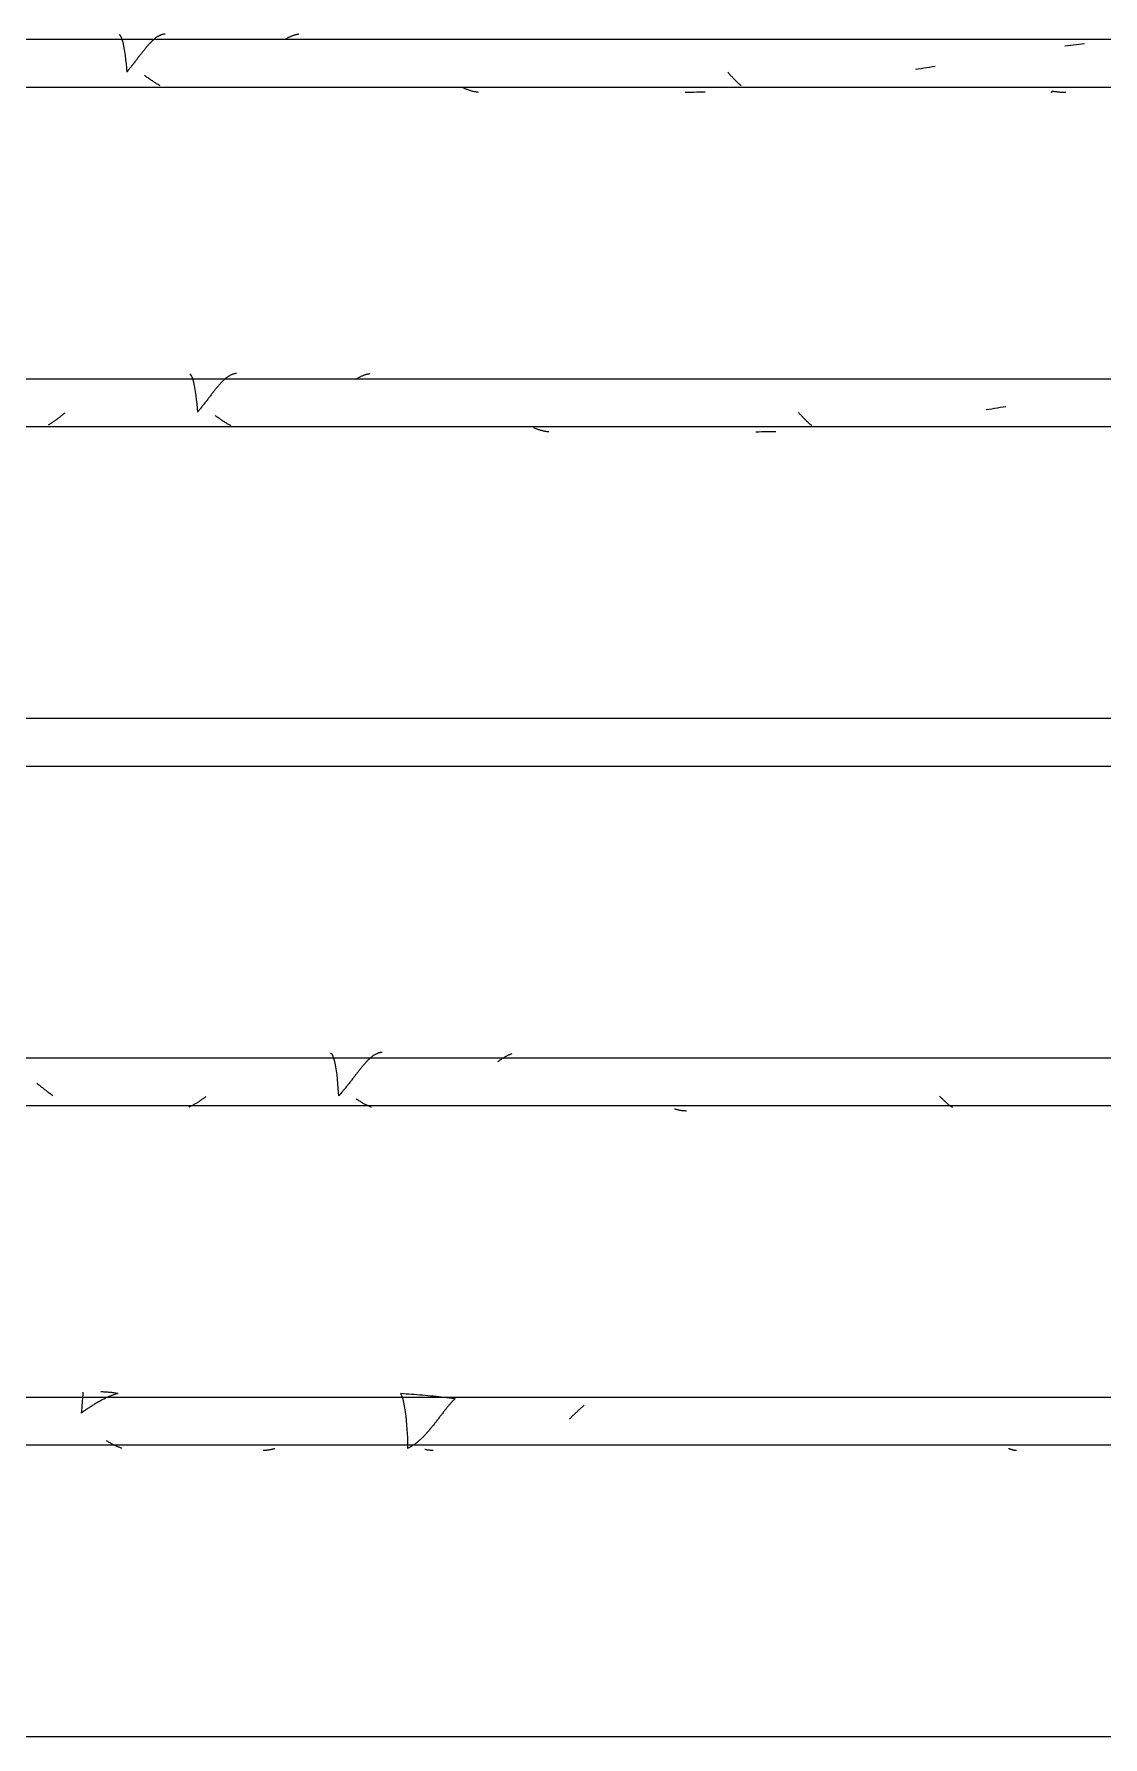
# Model space of a CAD drawing. Header units: millimetres. Extents: x -2100 to 124761, y -10432 to 93550.
# Drawn here: x 25833 to 26282, y -1000 to -283 of the extents above; entities that cross this region are included whole.
import ezdxf

# ---------------------------------------------------------------- set-up
doc = ezdxf.new("R2010")
doc.units = ezdxf.units.MM
doc.layers.add('NET CAT', color=3, linetype='Continuous', lineweight=5)
doc.layers.add('NET THAY 1', color=41, linetype='Continuous', lineweight=5)

# ---------------------------------------------------------------- blocks, each defined once
blk = doc.blocks.new('FP_4-MẶT ĐỨNG TRỤC A-Q')
at = {"layer": 'NET THAY 1'}
for p, q in [((31483.97, -857.14), (22887.32, -857.14)), ((25852.93, -859.42), (25852.85, -860.41)), ((25853, -858.5), (25852.93, -859.42)), ((25853.06, -857.67), (25853, -858.5)), ((25853.11, -856.94), (25853.06, -857.67)), ((25853.15, -856.3), (25853.11, -856.94)), ((25853.19, -855.77), (25853.15, -856.3)), ((25853.22, -855.36), (25853.19, -855.77)), ((25853.24, -855.06), (25853.22, -855.36)), ((25853.26, -854.88), (25853.24, -855.06)), ((25858.45, -859.79), (25858.13, -859.99)), ((25858.78, -859.6), (25858.45, -859.79)), ((25859.1, -859.4), (25858.78, -859.6)), ((25859.42, -859.22), (25859.1, -859.4)), ((25859.75, -859.03), (25859.42, -859.22)), ((25860.07, -858.85), (25859.75, -859.03)), ((25860.39, -858.67), (25860.07, -858.85)), ((25860.71, -858.49), (25860.39, -858.67)), ((25861.03, -858.32), (25860.71, -858.49)), ((25861.2, -854.82), (25860.77, -854.82)), ((25861.35, -858.15), (25861.03, -858.32)), ((25861.62, -854.83), (25861.2, -854.82)), ((25861.67, -857.98), (25861.35, -858.15)), ((25862.05, -854.85), (25861.62, -854.83)), ((25861.99, -857.82), (25861.67, -857.98)), ((25862.31, -857.66), (25861.99, -857.82)), ((25862.48, -854.87), (25862.05, -854.85)), ((25862.63, -857.51), (25862.31, -857.66)), ((25862.9, -854.89), (25862.48, -854.87)), ((25862.95, -857.36), (25862.63, -857.51)), ((25863.33, -854.92), (25862.9, -854.89)), ((25863.26, -857.21), (25862.95, -857.36)), ((25863.58, -857.07), (25863.26, -857.21)), ((25863.75, -854.95), (25863.33, -854.92)), ((25863.9, -856.93), (25863.58, -857.07)), ((25864.18, -854.99), (25863.75, -854.95)), ((25864.22, -856.8), (25863.9, -856.93)), ((25864.6, -855.03), (25864.18, -854.99)), ((25864.53, -856.66), (25864.22, -856.8)), ((25864.85, -856.54), (25864.53, -856.66)), ((25865.03, -855.07), (25864.6, -855.03)), ((25865.17, -856.41), (25864.85, -856.54)), ((25865.45, -855.12), (25865.03, -855.07)), ((25865.48, -856.3), (25865.17, -856.41)), ((25865.88, -855.18), (25865.45, -855.12)), ((25865.8, -856.18), (25865.48, -856.3)), ((25866.11, -856.07), (25865.8, -856.18)), ((25866.3, -855.23), (25865.88, -855.18)), ((25866.43, -855.97), (25866.11, -856.07)), ((25866.73, -855.3), (25866.3, -855.23)), ((25866.74, -855.87), (25866.43, -855.97)), ((25867.15, -855.36), (25866.73, -855.3)), ((25867.06, -855.77), (25866.74, -855.87)), ((25867.37, -855.68), (25867.06, -855.77)), ((25867.57, -855.43), (25867.15, -855.36)), ((25867.69, -855.59), (25867.37, -855.68)), ((25868, -855.51), (25867.57, -855.43)), ((25868, -855.51), (25867.69, -855.59)), ((25986.9, -855.54), (25987.28, -856.29)), ((25988.05, -855.61), (25986.9, -855.54)), ((25987.28, -856.29), (25987.64, -857.3)), ((25987.64, -857.3), (25987.98, -858.52)), ((25987.98, -858.52), (25988.29, -859.95)), ((25989.19, -855.69), (25988.05, -855.61)), ((25990.34, -855.77), (25989.19, -855.69)), ((25991.48, -855.86), (25990.34, -855.77)), ((25992.63, -855.95), (25991.48, -855.86)), ((25993.77, -856.04), (25992.63, -855.95)), ((25994.92, -856.13), (25993.77, -856.04)), ((25996.06, -856.23), (25994.92, -856.13)), ((25997.2, -856.33), (25996.06, -856.23)), ((25998.35, -856.44), (25997.2, -856.33)), ((25999.49, -856.55), (25998.35, -856.44)), ((26000.64, -856.66), (25999.49, -856.55)), ((26001.78, -856.78), (26000.64, -856.66)), ((26002.92, -856.89), (26001.78, -856.78)), ((26004.06, -857.02), (26002.92, -856.89)), ((26005.21, -857.14), (26004.06, -857.02)), ((26006.35, -857.27), (26005.21, -857.14)), ((26007.49, -857.4), (26006.35, -857.27)), ((26007.63, -859.93), (26007.41, -860.18)), ((26008.63, -857.53), (26007.49, -857.4)), ((26007.85, -859.68), (26007.63, -859.93)), ((26008.06, -859.44), (26007.85, -859.68)), ((26008.28, -859.2), (26008.06, -859.44)), ((26008.5, -858.96), (26008.28, -859.2)), ((26008.71, -858.73), (26008.5, -858.96)), ((26009.77, -857.67), (26008.63, -857.53)), ((26008.92, -858.51), (26008.71, -858.73)), ((26009.14, -858.29), (26008.92, -858.51)), ((26009.35, -858.08), (26009.14, -858.29)), ((26009.56, -857.87), (26009.35, -858.08)), ((26009.77, -857.67), (26009.56, -857.87)), ((25852.66, -862.58), (25852.54, -863.74)), ((25852.88, -863.48), (25852.54, -863.72)), ((25852.76, -861.47), (25852.66, -862.58)), ((25852.85, -860.41), (25852.76, -861.47)), ((25853.21, -863.25), (25852.88, -863.48)), ((25853.54, -863.02), (25853.21, -863.25)), ((25853.87, -862.79), (25853.54, -863.02)), ((25854.2, -862.56), (25853.87, -862.79)), ((25854.53, -862.33), (25854.2, -862.56)), ((25854.86, -862.11), (25854.53, -862.33)), ((25855.19, -861.89), (25854.86, -862.11)), ((25855.52, -861.67), (25855.19, -861.89)), ((25855.85, -861.45), (25855.52, -861.67)), ((25856.17, -861.23), (25855.85, -861.45)), ((25856.5, -861.02), (25856.17, -861.23)), ((25856.83, -860.81), (25856.5, -861.02)), ((25857.15, -860.6), (25856.83, -860.81)), ((25857.48, -860.39), (25857.15, -860.6)), ((25857.81, -860.19), (25857.48, -860.39)), ((25858.13, -859.99), (25857.81, -860.19)), ((25988.29, -859.95), (25988.58, -861.53)), ((25988.58, -861.53), (25988.84, -863.24)), ((25988.84, -863.24), (25989.07, -865.04)), ((25989.07, -865.04), (25989.27, -866.89)), ((25989.27, -866.89), (25989.43, -868.75)), ((26002.16, -866.88), (26001.92, -867.19)), ((26002.4, -866.57), (26002.16, -866.88)), ((26002.63, -866.26), (26002.4, -866.57)), ((26002.87, -865.95), (26002.63, -866.26)), ((26003.1, -865.64), (26002.87, -865.95)), ((26003.34, -865.33), (26003.1, -865.64)), ((26003.57, -865.03), (26003.34, -865.33)), ((26003.81, -864.72), (26003.57, -865.03)), ((26004.04, -864.42), (26003.81, -864.72)), ((26004.27, -864.12), (26004.04, -864.42)), ((26004.5, -863.82), (26004.27, -864.12)), ((26004.73, -863.52), (26004.5, -863.82)), ((26004.96, -863.23), (26004.73, -863.52)), ((26005.18, -862.93), (26004.96, -863.23)), ((26005.41, -862.64), (26005.18, -862.93)), ((26005.64, -862.36), (26005.41, -862.64)), ((26005.86, -862.07), (26005.64, -862.36)), ((26006.08, -861.79), (26005.86, -862.07)), ((26006.31, -861.51), (26006.08, -861.79)), ((26006.53, -861.24), (26006.31, -861.51)), ((26006.75, -860.97), (26006.53, -861.24)), ((26006.97, -860.7), (26006.75, -860.97)), ((26007.19, -860.44), (26006.97, -860.7)), ((26007.41, -860.18), (26007.19, -860.44)), ((26058.03, -866.08), (26057.75, -866.34)), ((26058.3, -865.82), (26058.03, -866.08)), ((26058.57, -865.56), (26058.3, -865.82)), ((26058.84, -865.3), (26058.57, -865.56)), ((26059.11, -865.04), (26058.84, -865.3)), ((26059.38, -864.78), (26059.11, -865.04)), ((26059.65, -864.53), (26059.38, -864.78)), ((26059.92, -864.27), (26059.65, -864.53)), ((26060.18, -864.02), (26059.92, -864.27)), ((26060.45, -863.76), (26060.18, -864.02)), ((26060.72, -863.51), (26060.45, -863.76)), ((26060.98, -863.26), (26060.72, -863.51)), ((26061.25, -863.02), (26060.98, -863.26)), ((26061.51, -862.77), (26061.25, -863.02)), ((26061.78, -862.53), (26061.51, -862.77)), ((26062.04, -862.28), (26061.78, -862.53)), ((26062.3, -862.04), (26062.04, -862.28)), ((26062.56, -861.81), (26062.3, -862.04)), ((26062.83, -861.57), (26062.56, -861.81)), ((26063.09, -861.34), (26062.83, -861.57)), ((26063.35, -861.11), (26063.09, -861.34)), ((26063.61, -860.88), (26063.35, -861.11)), ((26063.86, -860.66), (26063.61, -860.88)), ((26064.12, -860.44), (26063.86, -860.66)), ((25989.43, -868.75), (25989.56, -870.56)), ((25989.56, -870.56), (25989.65, -872.3)), ((25989.65, -872.3), (25989.72, -873.93)), ((25989.72, -873.93), (25989.76, -875.4)), ((25995.91, -874.18), (25995.65, -874.43)), ((25996.17, -873.92), (25995.91, -874.18)), ((25996.43, -873.66), (25996.17, -873.92)), ((25996.68, -873.39), (25996.43, -873.66)), ((25996.94, -873.12), (25996.68, -873.39)), ((25997.2, -872.85), (25996.94, -873.12)), ((25997.46, -872.58), (25997.2, -872.85)), ((25997.71, -872.3), (25997.46, -872.58)), ((25997.97, -872.01), (25997.71, -872.3)), ((25998.22, -871.73), (25997.97, -872.01)), ((25998.47, -871.44), (25998.22, -871.73)), ((25998.72, -871.14), (25998.47, -871.44)), ((25998.98, -870.85), (25998.72, -871.14)), ((25999.23, -870.55), (25998.98, -870.85)), ((25999.47, -870.25), (25999.23, -870.55)), ((25999.72, -869.95), (25999.47, -870.25)), ((25999.97, -869.65), (25999.72, -869.95)), ((26000.22, -869.35), (25999.97, -869.65)), ((26000.46, -869.04), (26000.22, -869.35)), ((26000.71, -868.73), (26000.46, -869.04)), ((26000.95, -868.43), (26000.71, -868.73)), ((26001.19, -868.12), (26000.95, -868.43)), ((26001.44, -867.81), (26001.19, -868.12)), ((26001.68, -867.5), (26001.44, -867.81)), ((26001.92, -867.19), (26001.68, -867.5)), ((22887.32, -877.14), (31483.97, -877.14)), ((25863.47, -875.55), (25863.17, -875.36)), ((25863.77, -875.73), (25863.47, -875.55)), ((25864.07, -875.91), (25863.77, -875.73)), ((25864.36, -876.09), (25864.07, -875.91)), ((25864.66, -876.26), (25864.36, -876.09)), ((25864.96, -876.42), (25864.66, -876.26)), ((25865.25, -876.59), (25864.96, -876.42)), ((25865.55, -876.75), (25865.25, -876.59)), ((25865.84, -876.91), (25865.55, -876.75)), ((25866.14, -877.06), (25865.84, -876.91)), ((25866.43, -877.21), (25866.14, -877.06)), ((25866.73, -877.35), (25866.43, -877.21)), ((25867.02, -877.49), (25866.73, -877.35)), ((25867.32, -877.62), (25867.02, -877.49)), ((25867.61, -877.75), (25867.32, -877.62)), ((25867.9, -877.88), (25867.61, -877.75)), ((25868.2, -878), (25867.9, -877.88)), ((25868.49, -878.12), (25868.2, -878)), ((25868.78, -878.23), (25868.49, -878.12)), ((25869.07, -878.34), (25868.78, -878.23)), ((25869.36, -878.44), (25869.07, -878.34)), ((25869.66, -878.54), (25869.36, -878.44)), ((25929.39, -879.46), (25929.09, -879.47)), ((25929.69, -879.45), (25929.39, -879.46)), ((25929.99, -879.43), (25929.69, -879.45)), ((25930.3, -879.4), (25929.99, -879.43)), ((25930.6, -879.37), (25930.3, -879.4)), ((25930.9, -879.34), (25930.6, -879.37)), ((25931.2, -879.3), (25930.9, -879.34)), ((25931.51, -879.25), (25931.2, -879.3)), ((25931.81, -879.2), (25931.51, -879.25)), ((25932.11, -879.14), (25931.81, -879.2)), ((25932.41, -879.08), (25932.11, -879.14)), ((25932.71, -879.01), (25932.41, -879.08)), ((25933.02, -878.94), (25932.71, -879.01)), ((25933.32, -878.86), (25933.02, -878.94)), ((25933.62, -878.78), (25933.32, -878.86)), ((25933.92, -878.69), (25933.62, -878.78)), ((25989.77, -877.74), (25989.74, -878.57)), ((25990.02, -878.45), (25989.74, -878.57)), ((25989.76, -875.4), (25989.77, -876.68)), ((25989.77, -876.68), (25989.77, -877.74)), ((25990.29, -878.32), (25990.02, -878.45)), ((25990.56, -878.19), (25990.29, -878.32)), ((25990.84, -878.04), (25990.56, -878.19)), ((25991.11, -877.9), (25990.84, -878.04)), ((25991.38, -877.74), (25991.11, -877.9)), ((25991.65, -877.58), (25991.38, -877.74)), ((25991.92, -877.41), (25991.65, -877.58)), ((25992.19, -877.24), (25991.92, -877.41)), ((25992.46, -877.06), (25992.19, -877.24)), ((25992.73, -876.87), (25992.46, -877.06)), ((25993, -876.67), (25992.73, -876.87)), ((25993.27, -876.47), (25993, -876.67)), ((25993.53, -876.27), (25993.27, -876.47)), ((25993.8, -876.06), (25993.53, -876.27)), ((25994.06, -875.84), (25993.8, -876.06)), ((25994.33, -875.62), (25994.06, -875.84)), ((25994.59, -875.39), (25994.33, -875.62)), ((25994.86, -875.16), (25994.59, -875.39)), ((25995.12, -874.92), (25994.86, -875.16)), ((25995.38, -874.68), (25995.12, -874.92)), ((25995.65, -874.43), (25995.38, -874.68)), ((25997.39, -879.09), (25997.1, -879.03)), ((25997.68, -879.15), (25997.39, -879.09)), ((25997.97, -879.21), (25997.68, -879.15)), ((25998.27, -879.26), (25997.97, -879.21)), ((25998.56, -879.3), (25998.27, -879.26)), ((25998.85, -879.34), (25998.56, -879.3)), ((25999.14, -879.38), (25998.85, -879.34)), ((25999.43, -879.41), (25999.14, -879.38)), ((25999.73, -879.43), (25999.43, -879.41)), ((26000.02, -879.45), (25999.73, -879.43)), ((26000.31, -879.46), (26000.02, -879.45)), ((26000.6, -879.47), (26000.31, -879.46)), ((26242.8, -878.69), (26242.59, -878.59)), ((26243.01, -878.78), (26242.8, -878.69)), ((26243.23, -878.87), (26243.01, -878.78)), ((26243.44, -878.95), (26243.23, -878.87)), ((26243.65, -879.03), (26243.44, -878.95)), ((26243.86, -879.1), (26243.65, -879.03)), ((26244.07, -879.16), (26243.86, -879.1)), ((26244.28, -879.22), (26244.07, -879.16)), ((26244.49, -879.27), (26244.28, -879.22)), ((26244.71, -879.32), (26244.49, -879.27)), ((26244.92, -879.36), (26244.71, -879.32)), ((26245.13, -879.39), (26244.92, -879.36)), ((26245.34, -879.42), (26245.13, -879.39)), ((26245.55, -879.44), (26245.34, -879.42)), ((26245.76, -879.46), (26245.55, -879.44)), ((26245.97, -879.47), (26245.76, -879.46))]:
    blk.add_line(p, q, dxfattribs=at)
blk = doc.blocks.new('FP_5-MẶT ĐỨNG TRỤC A-Q')
at = {"layer": 'NET THAY 1'}
for p, q in [((31454.24, -714.29), (22887.32, -714.29)), ((25957.45, -712.09), (25957.83, -712.5)), ((25957.83, -712.5), (25958.21, -713.16)), ((25958.21, -713.16), (25958.57, -714.07)), ((25958.57, -714.07), (25958.91, -715.2)), ((25958.91, -715.2), (25959.23, -716.53)), ((25959.23, -716.53), (25959.52, -718.03)), ((25971.86, -716.58), (25971.65, -716.83)), ((25972.08, -716.34), (25971.86, -716.58)), ((25972.3, -716.11), (25972.08, -716.34)), ((25972.51, -715.88), (25972.3, -716.11)), ((25972.72, -715.65), (25972.51, -715.88)), ((25972.94, -715.44), (25972.72, -715.65)), ((25973.15, -715.22), (25972.94, -715.44)), ((25973.36, -715.02), (25973.15, -715.22)), ((25973.57, -714.81), (25973.36, -715.02)), ((25973.79, -714.62), (25973.57, -714.81)), ((25974, -714.43), (25973.79, -714.62)), ((25974.21, -714.25), (25974, -714.43)), ((25974.42, -714.07), (25974.21, -714.25)), ((25974.62, -713.9), (25974.42, -714.07)), ((25974.83, -713.74), (25974.62, -713.9)), ((25975.04, -713.58), (25974.83, -713.74)), ((25975.25, -713.43), (25975.04, -713.58)), ((25975.45, -713.29), (25975.25, -713.43)), ((25975.66, -713.15), (25975.45, -713.29)), ((25975.87, -713.02), (25975.66, -713.15)), ((25976.07, -712.9), (25975.87, -713.02)), ((25976.28, -712.78), (25976.07, -712.9)), ((25976.48, -712.67), (25976.28, -712.78)), ((25976.69, -712.57), (25976.48, -712.67)), ((25976.89, -712.48), (25976.69, -712.57)), ((25977.1, -712.39), (25976.89, -712.48)), ((25977.3, -712.32), (25977.1, -712.39)), ((25977.5, -712.25), (25977.3, -712.32)), ((25977.71, -712.18), (25977.5, -712.25)), ((25977.91, -712.13), (25977.71, -712.18)), ((25978.11, -712.08), (25977.91, -712.13)), ((25978.32, -712.04), (25978.11, -712.08)), ((25978.52, -712.01), (25978.32, -712.04)), ((25978.72, -711.98), (25978.52, -712.01)), ((25978.92, -711.97), (25978.72, -711.98)), ((25979.13, -711.96), (25978.92, -711.97)), ((26027.89, -715.75), (26027.64, -715.94)), ((26028.14, -715.56), (26027.89, -715.75)), ((26028.4, -715.38), (26028.14, -715.56)), ((26028.65, -715.2), (26028.4, -715.38)), ((26028.9, -715.02), (26028.65, -715.2)), ((26029.15, -714.85), (26028.9, -715.02)), ((26029.4, -714.69), (26029.15, -714.85)), ((26029.65, -714.52), (26029.4, -714.69)), ((26029.91, -714.37), (26029.65, -714.52)), ((26030.16, -714.21), (26029.91, -714.37)), ((26030.4, -714.06), (26030.16, -714.21)), ((26030.65, -713.92), (26030.4, -714.06)), ((26030.9, -713.78), (26030.65, -713.92)), ((26031.15, -713.65), (26030.9, -713.78)), ((26031.4, -713.52), (26031.15, -713.65)), ((26031.65, -713.39), (26031.4, -713.52)), ((26031.89, -713.27), (26031.65, -713.39)), ((26032.14, -713.16), (26031.89, -713.27)), ((26032.39, -713.05), (26032.14, -713.16)), ((26032.63, -712.94), (26032.39, -713.05)), ((26032.88, -712.84), (26032.63, -712.94)), ((26033.13, -712.75), (26032.88, -712.84)), ((26033.37, -712.66), (26033.13, -712.75)), ((26033.62, -712.57), (26033.37, -712.66)), ((25959.52, -718.03), (25959.79, -719.67)), ((25959.79, -719.67), (25960.03, -721.42)), ((25960.03, -721.42), (25960.24, -723.22)), ((25960.24, -723.22), (25960.41, -725.05)), ((25966.2, -723.72), (25965.96, -724.03)), ((25966.43, -723.41), (25966.2, -723.72)), ((25966.67, -723.1), (25966.43, -723.41)), ((25966.91, -722.79), (25966.67, -723.1)), ((25967.14, -722.48), (25966.91, -722.79)), ((25967.37, -722.18), (25967.14, -722.48)), ((25967.61, -721.87), (25967.37, -722.18)), ((25967.84, -721.57), (25967.61, -721.87)), ((25968.07, -721.27), (25967.84, -721.57)), ((25968.3, -720.97), (25968.07, -721.27)), ((25968.53, -720.67), (25968.3, -720.97)), ((25968.76, -720.37), (25968.53, -720.67)), ((25968.98, -720.08), (25968.76, -720.37)), ((25969.21, -719.79), (25968.98, -720.08)), ((25969.44, -719.5), (25969.21, -719.79)), ((25969.66, -719.22), (25969.44, -719.5)), ((25969.88, -718.94), (25969.66, -719.22)), ((25970.11, -718.66), (25969.88, -718.94)), ((25970.33, -718.39), (25970.11, -718.66)), ((25970.55, -718.12), (25970.33, -718.39)), ((25970.77, -717.85), (25970.55, -718.12)), ((25970.99, -717.59), (25970.77, -717.85)), ((25971.21, -717.33), (25970.99, -717.59)), ((25971.43, -717.08), (25971.21, -717.33)), ((25971.65, -716.83), (25971.43, -717.08)), ((25834.13, -725.17), (25833.81, -724.91)), ((25834.44, -725.42), (25834.13, -725.17)), ((25834.76, -725.67), (25834.44, -725.42)), ((25835.07, -725.92), (25834.76, -725.67)), ((25835.39, -726.17), (25835.07, -725.92)), ((25835.7, -726.42), (25835.39, -726.17)), ((25836.02, -726.67), (25835.7, -726.42)), ((25836.33, -726.91), (25836.02, -726.67)), ((25836.64, -727.16), (25836.33, -726.91)), ((25836.95, -727.4), (25836.64, -727.16)), ((25837.27, -727.65), (25836.95, -727.4)), ((25837.58, -727.89), (25837.27, -727.65)), ((25837.89, -728.13), (25837.58, -727.89)), ((25838.2, -728.37), (25837.89, -728.13)), ((25838.5, -728.61), (25838.2, -728.37)), ((25838.81, -728.84), (25838.5, -728.61)), ((25839.12, -729.07), (25838.81, -728.84)), ((25839.43, -729.31), (25839.12, -729.07)), ((25839.73, -729.54), (25839.43, -729.31)), ((25840.04, -729.76), (25839.73, -729.54)), ((25840.35, -729.99), (25840.04, -729.76)), ((25840.65, -730.21), (25840.35, -729.99)), ((25904.64, -730.79), (25904.35, -731.01)), ((25904.94, -730.57), (25904.64, -730.79)), ((25960.41, -725.05), (25960.55, -726.86)), ((25960.55, -726.86), (25960.66, -728.61)), ((25960.66, -728.61), (25960.74, -730.27)), ((25961, -730), (25960.74, -730.27)), ((25961.26, -729.72), (25961, -730)), ((25961.51, -729.44), (25961.26, -729.72)), ((25961.77, -729.16), (25961.51, -729.44)), ((25962.02, -728.87), (25961.77, -729.16)), ((25962.27, -728.58), (25962.02, -728.87)), ((25962.52, -728.29), (25962.27, -728.58)), ((25962.78, -728), (25962.52, -728.29)), ((25963.03, -727.7), (25962.78, -728)), ((25963.28, -727.4), (25963.03, -727.7)), ((25963.52, -727.1), (25963.28, -727.4)), ((25963.77, -726.8), (25963.52, -727.1)), ((25964.02, -726.49), (25963.77, -726.8)), ((25964.26, -726.19), (25964.02, -726.49)), ((25964.51, -725.88), (25964.26, -726.19)), ((25964.75, -725.57), (25964.51, -725.88)), ((25964.99, -725.26), (25964.75, -725.57)), ((25965.24, -724.95), (25964.99, -725.26)), ((25965.48, -724.65), (25965.24, -724.95)), ((25965.72, -724.34), (25965.48, -724.65)), ((25965.96, -724.03), (25965.72, -724.34)), ((26213.83, -730.57), (26213.59, -730.31)), ((26214.07, -730.81), (26213.83, -730.57)), ((26214.3, -731.06), (26214.07, -730.81)), ((22887.32, -734.29), (31454.24, -734.29)), ((25898.11, -734.82), (25897.81, -734.95)), ((25898.41, -734.68), (25898.11, -734.82)), ((25898.71, -734.53), (25898.41, -734.68)), ((25899.01, -734.39), (25898.71, -734.53)), ((25899.31, -734.23), (25899.01, -734.39)), ((25899.61, -734.08), (25899.31, -734.23)), ((25899.91, -733.91), (25899.61, -734.08)), ((25900.21, -733.75), (25899.91, -733.91)), ((25900.51, -733.58), (25900.21, -733.75)), ((25900.81, -733.4), (25900.51, -733.58)), ((25901.11, -733.23), (25900.81, -733.4)), ((25901.4, -733.04), (25901.11, -733.23)), ((25901.7, -732.86), (25901.4, -733.04)), ((25902, -732.67), (25901.7, -732.86)), ((25902.29, -732.47), (25902, -732.67)), ((25902.59, -732.27), (25902.29, -732.47)), ((25902.88, -732.07), (25902.59, -732.27)), ((25903.18, -731.87), (25902.88, -732.07)), ((25903.47, -731.66), (25903.18, -731.87)), ((25903.77, -731.45), (25903.47, -731.66)), ((25904.06, -731.23), (25903.77, -731.45)), ((25904.35, -731.01), (25904.06, -731.23)), ((25968.47, -731.69), (25968.16, -731.48)), ((25968.77, -731.89), (25968.47, -731.69)), ((25969.07, -732.09), (25968.77, -731.89)), ((25969.37, -732.28), (25969.07, -732.09)), ((25969.67, -732.47), (25969.37, -732.28)), ((25969.96, -732.66), (25969.67, -732.47)), ((25970.26, -732.84), (25969.96, -732.66)), ((25970.56, -733.02), (25970.26, -732.84)), ((25970.86, -733.2), (25970.56, -733.02)), ((25971.16, -733.37), (25970.86, -733.2)), ((25971.45, -733.54), (25971.16, -733.37)), ((25971.75, -733.7), (25971.45, -733.54)), ((25972.04, -733.86), (25971.75, -733.7)), ((25972.34, -734.02), (25972.04, -733.86)), ((25972.64, -734.17), (25972.34, -734.02)), ((25972.93, -734.32), (25972.64, -734.17)), ((25973.22, -734.47), (25972.93, -734.32)), ((25973.52, -734.61), (25973.22, -734.47)), ((25973.81, -734.74), (25973.52, -734.61)), ((25974.11, -734.87), (25973.81, -734.74)), ((25974.4, -735), (25974.11, -734.87)), ((25974.69, -735.12), (25974.4, -735)), ((26102.42, -735.85), (26102.14, -735.76)), ((26102.7, -735.93), (26102.42, -735.85)), ((26102.98, -736.01), (26102.7, -735.93)), ((26103.26, -736.08), (26102.98, -736.01)), ((26103.54, -736.15), (26103.26, -736.08)), ((26103.82, -736.21), (26103.54, -736.15)), ((26104.1, -736.27), (26103.82, -736.21)), ((26104.38, -736.33), (26104.1, -736.27)), ((26104.66, -736.38), (26104.38, -736.33)), ((26104.93, -736.42), (26104.66, -736.38)), ((26105.21, -736.46), (26104.93, -736.42)), ((26105.49, -736.5), (26105.21, -736.46)), ((26105.77, -736.53), (26105.49, -736.5)), ((26106.05, -736.55), (26105.77, -736.53)), ((26106.33, -736.58), (26106.05, -736.55)), ((26106.61, -736.59), (26106.33, -736.58)), ((26106.88, -736.6), (26106.61, -736.59)), ((26107.16, -736.61), (26106.88, -736.6)), ((26214.54, -731.3), (26214.3, -731.06)), ((26214.78, -731.54), (26214.54, -731.3)), ((26215.01, -731.77), (26214.78, -731.54)), ((26215.25, -732), (26215.01, -731.77)), ((26215.48, -732.22), (26215.25, -732)), ((26215.71, -732.45), (26215.48, -732.22)), ((26215.95, -732.66), (26215.71, -732.45)), ((26216.18, -732.87), (26215.95, -732.66)), ((26216.41, -733.08), (26216.18, -732.87)), ((26216.64, -733.28), (26216.41, -733.08)), ((26216.87, -733.48), (26216.64, -733.28)), ((26217.1, -733.67), (26216.87, -733.48)), ((26217.33, -733.85), (26217.1, -733.67)), ((26217.56, -734.03), (26217.33, -733.85)), ((26217.78, -734.21), (26217.56, -734.03)), ((26218.01, -734.38), (26217.78, -734.21)), ((26218.24, -734.54), (26218.01, -734.38)), ((26218.47, -734.7), (26218.24, -734.54)), ((26218.69, -734.85), (26218.47, -734.7)), ((26218.92, -735), (26218.69, -734.85)), ((26219.14, -735.14), (26218.92, -735))]:
    blk.add_line(p, q, dxfattribs=at)
blk = doc.blocks.new('FP_6-MẶT ĐỨNG TRỤC A-Q')
at = {"layer": 'NET THAY 1'}
for p, q in [((31424.51, -571.43), (22887.32, -571.43)), ((22887.32, -591.43), (31424.51, -591.43))]:
    blk.add_line(p, q, dxfattribs=at)
blk = doc.blocks.new('FP_7-MẶT ĐỨNG TRỤC A-Q')
at = {"layer": 'NET THAY 1'}
for p, q in [((31394.78, -428.57), (22887.32, -428.57)), ((25898.18, -426.37), (25898.56, -426.77)), ((25898.56, -426.77), (25898.93, -427.41)), ((25898.93, -427.41), (25899.29, -428.29)), ((25899.29, -428.29), (25899.62, -429.39)), ((25899.62, -429.39), (25899.94, -430.69)), ((25911.74, -429.77), (25911.53, -429.98)), ((25911.95, -429.55), (25911.74, -429.77)), ((25912.17, -429.34), (25911.95, -429.55)), ((25912.38, -429.14), (25912.17, -429.34)), ((25912.59, -428.95), (25912.38, -429.14)), ((25912.8, -428.76), (25912.59, -428.95)), ((25913, -428.57), (25912.8, -428.76)), ((25913.21, -428.4), (25913, -428.57)), ((25913.42, -428.23), (25913.21, -428.4)), ((25913.63, -428.06), (25913.42, -428.23)), ((25913.83, -427.9), (25913.63, -428.06)), ((25914.04, -427.75), (25913.83, -427.9)), ((25914.25, -427.61), (25914.04, -427.75)), ((25914.45, -427.47), (25914.25, -427.61)), ((25914.66, -427.34), (25914.45, -427.47)), ((25914.86, -427.22), (25914.66, -427.34)), ((25915.07, -427.1), (25914.86, -427.22)), ((25915.27, -426.99), (25915.07, -427.1)), ((25915.47, -426.89), (25915.27, -426.99)), ((25915.68, -426.79), (25915.47, -426.89)), ((25915.88, -426.71), (25915.68, -426.79)), ((25916.08, -426.63), (25915.88, -426.71)), ((25916.28, -426.55), (25916.08, -426.63)), ((25916.49, -426.49), (25916.28, -426.55)), ((25916.69, -426.43), (25916.49, -426.49)), ((25916.89, -426.38), (25916.69, -426.43)), ((25917.09, -426.34), (25916.89, -426.38)), ((25917.29, -426.3), (25917.09, -426.34)), ((25917.5, -426.28), (25917.29, -426.3)), ((25917.7, -426.26), (25917.5, -426.28)), ((25917.9, -426.25), (25917.7, -426.26)), ((25968.23, -428.6), (25967.98, -428.76)), ((25968.48, -428.45), (25968.23, -428.6)), ((25968.73, -428.3), (25968.48, -428.45)), ((25968.98, -428.16), (25968.73, -428.3)), ((25969.23, -428.02), (25968.98, -428.16)), ((25969.48, -427.89), (25969.23, -428.02)), ((25969.72, -427.76), (25969.48, -427.89)), ((25969.97, -427.64), (25969.72, -427.76)), ((25970.22, -427.52), (25969.97, -427.64)), ((25970.47, -427.4), (25970.22, -427.52)), ((25970.71, -427.29), (25970.47, -427.4)), ((25970.96, -427.19), (25970.71, -427.29)), ((25971.21, -427.09), (25970.96, -427.19)), ((25971.45, -427), (25971.21, -427.09)), ((25971.7, -426.91), (25971.45, -427)), ((25971.94, -426.83), (25971.7, -426.91)), ((25972.19, -426.75), (25971.94, -426.83)), ((25972.43, -426.68), (25972.19, -426.75)), ((25972.68, -426.61), (25972.43, -426.68)), ((25972.92, -426.55), (25972.68, -426.61)), ((25973.17, -426.5), (25972.92, -426.55)), ((25973.41, -426.45), (25973.17, -426.5)), ((25973.66, -426.4), (25973.41, -426.45)), ((25973.9, -426.36), (25973.66, -426.4)), ((25899.94, -430.69), (25900.24, -432.15)), ((25900.24, -432.15), (25900.5, -433.76)), ((25900.5, -433.76), (25900.74, -435.46)), ((25900.74, -435.46), (25900.95, -437.23)), ((25905.74, -437.09), (25905.51, -437.4)), ((25905.97, -436.78), (25905.74, -437.09)), ((25906.21, -436.48), (25905.97, -436.78)), ((25906.44, -436.18), (25906.21, -436.48)), ((25906.67, -435.87), (25906.44, -436.18)), ((25906.9, -435.57), (25906.67, -435.87)), ((25907.13, -435.28), (25906.9, -435.57)), ((25907.36, -434.98), (25907.13, -435.28)), ((25907.58, -434.69), (25907.36, -434.98)), ((25907.81, -434.4), (25907.58, -434.69)), ((25908.03, -434.11), (25907.81, -434.4)), ((25908.26, -433.82), (25908.03, -434.11)), ((25908.48, -433.54), (25908.26, -433.82)), ((25908.7, -433.26), (25908.48, -433.54)), ((25908.93, -432.98), (25908.7, -433.26)), ((25909.15, -432.71), (25908.93, -432.98)), ((25909.37, -432.44), (25909.15, -432.71)), ((25909.59, -432.17), (25909.37, -432.44)), ((25909.81, -431.91), (25909.59, -432.17)), ((25910.02, -431.66), (25909.81, -431.91)), ((25910.24, -431.4), (25910.02, -431.66)), ((25910.46, -431.15), (25910.24, -431.4)), ((25910.67, -430.91), (25910.46, -431.15)), ((25910.89, -430.67), (25910.67, -430.91)), ((25911.1, -430.44), (25910.89, -430.67)), ((25911.32, -430.21), (25911.1, -430.44)), ((25911.53, -429.98), (25911.32, -430.21)), ((25844.15, -444.09), (25843.86, -444.32)), ((25844.43, -443.85), (25844.15, -444.09)), ((25844.72, -443.61), (25844.43, -443.85)), ((25845.01, -443.37), (25844.72, -443.61)), ((25845.3, -443.13), (25845.01, -443.37)), ((25845.58, -442.89), (25845.3, -443.13)), ((25900.95, -437.23), (25901.12, -439.03)), ((25901.12, -439.03), (25901.27, -440.82)), ((25901.27, -440.82), (25901.38, -442.56)), ((25901.63, -442.27), (25901.38, -442.56)), ((25901.88, -441.97), (25901.63, -442.27)), ((25902.13, -441.68), (25901.88, -441.97)), ((25902.38, -441.38), (25902.13, -441.68)), ((25902.62, -441.08), (25902.38, -441.38)), ((25902.87, -440.77), (25902.62, -441.08)), ((25903.11, -440.47), (25902.87, -440.77)), ((25903.36, -440.16), (25903.11, -440.47)), ((25903.6, -439.86), (25903.36, -440.16)), ((25903.84, -439.55), (25903.6, -439.86)), ((25904.08, -439.24), (25903.84, -439.55)), ((25904.32, -438.94), (25904.08, -439.24)), ((25904.56, -438.63), (25904.32, -438.94)), ((25904.8, -438.32), (25904.56, -438.63)), ((25905.04, -438.01), (25904.8, -438.32)), ((25905.27, -437.7), (25905.04, -438.01)), ((25905.51, -437.4), (25905.27, -437.7)), ((25909.14, -444.12), (25908.83, -443.89)), ((25909.44, -444.34), (25909.14, -444.12)), ((26154.48, -442.88), (26154.23, -442.61)), ((26154.72, -443.15), (26154.48, -442.88)), ((26154.96, -443.42), (26154.72, -443.15)), ((26155.21, -443.69), (26154.96, -443.42)), ((26155.45, -443.95), (26155.21, -443.69)), ((26155.69, -444.21), (26155.45, -443.95)), ((26155.93, -444.47), (26155.69, -444.21)), ((26234.38, -441.37), (26233.2, -441.55)), ((26235.57, -441.18), (26234.38, -441.37)), ((26236.75, -440.99), (26235.57, -441.18)), ((26237.93, -440.8), (26236.75, -440.99)), ((26239.12, -440.61), (26237.93, -440.8)), ((26240.3, -440.42), (26239.12, -440.61)), ((26241.48, -440.23), (26240.3, -440.42)), ((22887.32, -448.57), (31394.78, -448.57)), ((25838.85, -447.81), (25838.56, -447.98)), ((25839.15, -447.63), (25838.85, -447.81)), ((25839.45, -447.45), (25839.15, -447.63)), ((25839.75, -447.27), (25839.45, -447.45)), ((25840.04, -447.08), (25839.75, -447.27)), ((25840.34, -446.89), (25840.04, -447.08)), ((25840.64, -446.69), (25840.34, -446.89)), ((25840.93, -446.49), (25840.64, -446.69)), ((25841.23, -446.29), (25840.93, -446.49)), ((25841.52, -446.08), (25841.23, -446.29)), ((25841.82, -445.87), (25841.52, -446.08)), ((25842.11, -445.66), (25841.82, -445.87)), ((25842.4, -445.44), (25842.11, -445.66)), ((25842.69, -445.23), (25842.4, -445.44)), ((25842.98, -445), (25842.69, -445.23)), ((25843.28, -444.78), (25842.98, -445)), ((25843.57, -444.55), (25843.28, -444.78)), ((25843.86, -444.32), (25843.57, -444.55)), ((25909.75, -444.56), (25909.44, -444.34)), ((25910.05, -444.78), (25909.75, -444.56)), ((25910.36, -445), (25910.05, -444.78)), ((25910.66, -445.21), (25910.36, -445)), ((25910.96, -445.43), (25910.66, -445.21)), ((25911.26, -445.63), (25910.96, -445.43)), ((25911.57, -445.84), (25911.26, -445.63)), ((25911.87, -446.04), (25911.57, -445.84)), ((25912.17, -446.24), (25911.87, -446.04)), ((25912.47, -446.44), (25912.17, -446.24)), ((25912.77, -446.63), (25912.47, -446.44)), ((25913.07, -446.82), (25912.77, -446.63)), ((25913.37, -447), (25913.07, -446.82)), ((25913.66, -447.19), (25913.37, -447)), ((25913.96, -447.37), (25913.66, -447.19)), ((25914.26, -447.54), (25913.96, -447.37)), ((25914.56, -447.71), (25914.26, -447.54)), ((25914.85, -447.88), (25914.56, -447.71)), ((25915.15, -448.04), (25914.85, -447.88)), ((25915.44, -448.2), (25915.15, -448.04)), ((26043.2, -449.2), (26042.91, -449.07)), ((26043.49, -449.33), (26043.2, -449.2)), ((26043.79, -449.45), (26043.49, -449.33)), ((26044.08, -449.56), (26043.79, -449.45)), ((26044.37, -449.67), (26044.08, -449.56)), ((26044.66, -449.78), (26044.37, -449.67)), ((26044.95, -449.88), (26044.66, -449.78)), ((26045.25, -449.98), (26044.95, -449.88)), ((26045.54, -450.08), (26045.25, -449.98)), ((26045.83, -450.16), (26045.54, -450.08)), ((26046.12, -450.25), (26045.83, -450.16)), ((26046.41, -450.33), (26046.12, -450.25)), ((26046.7, -450.4), (26046.41, -450.33)), ((26046.99, -450.47), (26046.7, -450.4)), ((26047.28, -450.53), (26046.99, -450.47)), ((26047.57, -450.59), (26047.28, -450.53)), ((26047.86, -450.64), (26047.57, -450.59)), ((26048.15, -450.69), (26047.86, -450.64)), ((26048.44, -450.74), (26048.15, -450.69)), ((26048.73, -450.77), (26048.44, -450.74)), ((26049.02, -450.81), (26048.73, -450.77)), ((26049.31, -450.84), (26049.02, -450.81)), ((26137.55, -450.86), (26136.35, -450.88)), ((26138.75, -450.85), (26137.55, -450.86)), ((26139.95, -450.83), (26138.75, -450.85)), ((26141.16, -450.81), (26139.95, -450.83)), ((26142.36, -450.78), (26141.16, -450.81)), ((26143.56, -450.75), (26142.36, -450.78)), ((26144.76, -450.72), (26143.56, -450.75)), ((26156.16, -444.72), (26155.93, -444.47)), ((26156.4, -444.97), (26156.16, -444.72)), ((26156.64, -445.22), (26156.4, -444.97)), ((26156.88, -445.46), (26156.64, -445.22)), ((26157.11, -445.7), (26156.88, -445.46)), ((26157.35, -445.94), (26157.11, -445.7)), ((26157.58, -446.17), (26157.35, -445.94)), ((26157.82, -446.4), (26157.58, -446.17)), ((26158.05, -446.62), (26157.82, -446.4)), ((26158.28, -446.84), (26158.05, -446.62)), ((26158.51, -447.05), (26158.28, -446.84)), ((26158.75, -447.26), (26158.51, -447.05)), ((26158.98, -447.46), (26158.75, -447.26)), ((26159.21, -447.66), (26158.98, -447.46)), ((26159.44, -447.86), (26159.21, -447.66)), ((26159.67, -448.04), (26159.44, -447.86)), ((26159.9, -448.23), (26159.67, -448.04))]:
    blk.add_line(p, q, dxfattribs=at)
blk = doc.blocks.new('FP_8-MẶT ĐỨNG TRỤC A-Q')
at = {"layer": 'NET THAY 1'}
for p, q in [((31365.06, -285.71), (22887.32, -285.71)), ((25868.48, -283.51), (25868.85, -283.89)), ((25868.85, -283.89), (25869.21, -284.52)), ((25869.21, -284.52), (25869.57, -285.38)), ((25869.57, -285.38), (25869.9, -286.45)), ((25869.9, -286.45), (25870.22, -287.71)), ((25882.18, -286.48), (25881.97, -286.69)), ((25882.39, -286.28), (25882.18, -286.48)), ((25882.6, -286.08), (25882.39, -286.28)), ((25882.81, -285.9), (25882.6, -286.08)), ((25883.02, -285.71), (25882.81, -285.9)), ((25883.23, -285.54), (25883.02, -285.71)), ((25883.43, -285.36), (25883.23, -285.54)), ((25883.64, -285.2), (25883.43, -285.36)), ((25883.85, -285.04), (25883.64, -285.2)), ((25884.05, -284.89), (25883.85, -285.04)), ((25884.26, -284.75), (25884.05, -284.89)), ((25884.47, -284.61), (25884.26, -284.75)), ((25884.67, -284.48), (25884.47, -284.61)), ((25884.87, -284.36), (25884.67, -284.48)), ((25885.08, -284.24), (25884.87, -284.36)), ((25885.28, -284.13), (25885.08, -284.24)), ((25885.49, -284.03), (25885.28, -284.13)), ((25885.69, -283.94), (25885.49, -284.03)), ((25885.89, -283.85), (25885.69, -283.94)), ((25886.09, -283.77), (25885.89, -283.85)), ((25886.3, -283.7), (25886.09, -283.77)), ((25886.5, -283.63), (25886.3, -283.7)), ((25886.7, -283.57), (25886.5, -283.63)), ((25886.9, -283.52), (25886.7, -283.57)), ((25887.1, -283.48), (25886.9, -283.52)), ((25887.31, -283.45), (25887.1, -283.48)), ((25887.51, -283.42), (25887.31, -283.45)), ((25887.71, -283.4), (25887.51, -283.42)), ((25887.91, -283.39), (25887.71, -283.4)), ((25938.47, -285.55), (25938.22, -285.7)), ((25938.72, -285.4), (25938.47, -285.55)), ((25938.97, -285.26), (25938.72, -285.4)), ((25939.21, -285.13), (25938.97, -285.26)), ((25939.46, -284.99), (25939.21, -285.13)), ((25939.71, -284.87), (25939.46, -284.99)), ((25939.96, -284.75), (25939.71, -284.87)), ((25940.2, -284.63), (25939.96, -284.75)), ((25940.45, -284.52), (25940.2, -284.63)), ((25940.7, -284.41), (25940.45, -284.52)), ((25940.94, -284.31), (25940.7, -284.41)), ((25941.19, -284.21), (25940.94, -284.31)), ((25941.44, -284.12), (25941.19, -284.21)), ((25941.68, -284.03), (25941.44, -284.12)), ((25941.93, -283.95), (25941.68, -284.03)), ((25942.17, -283.88), (25941.93, -283.95)), ((25942.42, -283.8), (25942.17, -283.88)), ((25942.66, -283.74), (25942.42, -283.8)), ((25942.91, -283.68), (25942.66, -283.74)), ((25943.15, -283.63), (25942.91, -283.68)), ((25943.4, -283.58), (25943.15, -283.63)), ((25943.64, -283.53), (25943.4, -283.58)), ((25943.89, -283.5), (25943.64, -283.53)), ((25944.13, -283.46), (25943.89, -283.5)), ((25870.22, -287.71), (25870.51, -289.14)), ((25870.51, -289.14), (25870.77, -290.71)), ((25870.77, -290.71), (25871.01, -292.38)), ((25871.01, -292.38), (25871.22, -294.12)), ((25876.23, -293.6), (25876, -293.91)), ((25876.46, -293.3), (25876.23, -293.6)), ((25876.69, -293), (25876.46, -293.3)), ((25876.92, -292.7), (25876.69, -293)), ((25877.15, -292.4), (25876.92, -292.7)), ((25877.38, -292.11), (25877.15, -292.4)), ((25877.6, -291.81), (25877.38, -292.11)), ((25877.83, -291.52), (25877.6, -291.81)), ((25878.06, -291.23), (25877.83, -291.52)), ((25878.28, -290.95), (25878.06, -291.23)), ((25878.5, -290.67), (25878.28, -290.95)), ((25878.73, -290.39), (25878.5, -290.67)), ((25878.95, -290.11), (25878.73, -290.39)), ((25879.17, -289.84), (25878.95, -290.11)), ((25879.39, -289.57), (25879.17, -289.84)), ((25879.61, -289.3), (25879.39, -289.57)), ((25879.83, -289.04), (25879.61, -289.3)), ((25880.04, -288.79), (25879.83, -289.04)), ((25880.26, -288.53), (25880.04, -288.79)), ((25880.48, -288.29), (25880.26, -288.53)), ((25880.69, -288.04), (25880.48, -288.29)), ((25880.91, -287.8), (25880.69, -288.04)), ((25881.12, -287.57), (25880.91, -287.8)), ((25881.34, -287.34), (25881.12, -287.57)), ((25881.55, -287.12), (25881.34, -287.34)), ((25881.76, -286.9), (25881.55, -287.12)), ((25881.97, -286.69), (25881.76, -286.9)), ((26267.54, -288.4), (26266.37, -288.55)), ((26268.7, -288.24), (26267.54, -288.4)), ((26269.87, -288.09), (26268.7, -288.24)), ((26271.03, -287.94), (26269.87, -288.09)), ((26272.2, -287.79), (26271.03, -287.94)), ((26273.36, -287.64), (26272.2, -287.79)), ((26274.52, -287.5), (26273.36, -287.64)), ((25871.22, -294.12), (25871.4, -295.89)), ((25871.4, -295.89), (25871.55, -297.66)), ((25871.55, -297.66), (25871.66, -299.39)), ((25871.91, -299.09), (25871.66, -299.39)), ((25872.16, -298.79), (25871.91, -299.09)), ((25872.41, -298.5), (25872.16, -298.79)), ((25872.65, -298.19), (25872.41, -298.5)), ((25872.9, -297.89), (25872.65, -298.19)), ((25873.14, -297.59), (25872.9, -297.89)), ((25873.39, -297.28), (25873.14, -297.59)), ((25873.63, -296.98), (25873.39, -297.28)), ((25873.87, -296.67), (25873.63, -296.98)), ((25874.11, -296.36), (25873.87, -296.67)), ((25874.35, -296.06), (25874.11, -296.36)), ((25874.59, -295.75), (25874.35, -296.06)), ((25874.82, -295.44), (25874.59, -295.75)), ((25875.06, -295.13), (25874.82, -295.44)), ((25875.3, -294.83), (25875.06, -295.13)), ((25875.53, -294.52), (25875.3, -294.83)), ((25875.77, -294.21), (25875.53, -294.52)), ((25876, -293.91), (25875.77, -294.21)), ((25879.42, -300.96), (25879.12, -300.73)), ((25879.73, -301.19), (25879.42, -300.96)), ((26124.76, -299.71), (26124.51, -299.43)), ((26125, -299.99), (26124.76, -299.71)), ((26125.25, -300.26), (26125, -299.99)), ((26125.49, -300.53), (26125.25, -300.26)), ((26125.73, -300.79), (26125.49, -300.53)), ((26125.97, -301.06), (26125.73, -300.79)), ((26204.66, -298.18), (26203.48, -298.37)), ((26205.84, -297.99), (26204.66, -298.18)), ((26207.03, -297.8), (26205.84, -297.99)), ((26208.21, -297.61), (26207.03, -297.8)), ((26209.39, -297.42), (26208.21, -297.61)), ((26210.57, -297.23), (26209.39, -297.42)), ((26211.75, -297.04), (26210.57, -297.23)), ((22887.32, -305.71), (31365.06, -305.71)), ((25880.04, -301.41), (25879.73, -301.19)), ((25880.34, -301.64), (25880.04, -301.41)), ((25880.64, -301.86), (25880.34, -301.64)), ((25880.95, -302.07), (25880.64, -301.86)), ((25881.25, -302.29), (25880.95, -302.07)), ((25881.55, -302.5), (25881.25, -302.29)), ((25881.86, -302.71), (25881.55, -302.5)), ((25882.16, -302.92), (25881.86, -302.71)), ((25882.46, -303.12), (25882.16, -302.92)), ((25882.76, -303.32), (25882.46, -303.12)), ((25883.06, -303.52), (25882.76, -303.32)), ((25883.36, -303.71), (25883.06, -303.52)), ((25883.66, -303.9), (25883.36, -303.71)), ((25883.96, -304.09), (25883.66, -303.9)), ((25884.26, -304.27), (25883.96, -304.09)), ((25884.56, -304.45), (25884.26, -304.27)), ((25884.85, -304.63), (25884.56, -304.45)), ((25885.15, -304.8), (25884.85, -304.63)), ((25885.45, -304.97), (25885.15, -304.8)), ((25885.74, -305.13), (25885.45, -304.97)), ((26013.5, -306.17), (26013.21, -306.03)), ((26013.8, -306.3), (26013.5, -306.17)), ((26014.09, -306.43), (26013.8, -306.3)), ((26014.38, -306.55), (26014.09, -306.43)), ((26014.67, -306.67), (26014.38, -306.55)), ((26014.97, -306.78), (26014.67, -306.67)), ((26015.26, -306.89), (26014.97, -306.78)), ((26015.55, -306.99), (26015.26, -306.89)), ((26015.84, -307.09), (26015.55, -306.99)), ((26016.13, -307.19), (26015.84, -307.09)), ((26016.42, -307.28), (26016.13, -307.19)), ((26016.72, -307.36), (26016.42, -307.28)), ((26017.01, -307.44), (26016.72, -307.36)), ((26017.3, -307.52), (26017.01, -307.44)), ((26017.59, -307.59), (26017.3, -307.52)), ((26017.88, -307.65), (26017.59, -307.59)), ((26018.17, -307.72), (26017.88, -307.65)), ((26018.46, -307.77), (26018.17, -307.72)), ((26018.75, -307.82), (26018.46, -307.77)), ((26019.04, -307.87), (26018.75, -307.82)), ((26019.32, -307.91), (26019.04, -307.87)), ((26019.61, -307.94), (26019.32, -307.91)), ((26107.86, -307.98), (26106.66, -308)), ((26109.06, -307.96), (26107.86, -307.98)), ((26110.26, -307.93), (26109.06, -307.96)), ((26111.46, -307.91), (26110.26, -307.93)), ((26112.66, -307.88), (26111.46, -307.91)), ((26113.87, -307.84), (26112.66, -307.88)), ((26115.07, -307.81), (26113.87, -307.84)), ((26126.21, -301.32), (26125.97, -301.06)), ((26126.45, -301.57), (26126.21, -301.32)), ((26126.69, -301.83), (26126.45, -301.57)), ((26126.93, -302.08), (26126.69, -301.83)), ((26127.17, -302.33), (26126.93, -302.08)), ((26127.4, -302.57), (26127.17, -302.33)), ((26127.64, -302.81), (26127.4, -302.57)), ((26127.87, -303.05), (26127.64, -302.81)), ((26128.11, -303.28), (26127.87, -303.05)), ((26128.34, -303.51), (26128.11, -303.28)), ((26128.58, -303.73), (26128.34, -303.51)), ((26128.81, -303.95), (26128.58, -303.73)), ((26129.04, -304.16), (26128.81, -303.95)), ((26129.27, -304.37), (26129.04, -304.16)), ((26129.51, -304.58), (26129.27, -304.37)), ((26129.74, -304.78), (26129.51, -304.58)), ((26129.97, -304.97), (26129.74, -304.78)), ((26130.19, -305.16), (26129.97, -304.97)), ((26260.7, -307.79), (26260.39, -307.98)), ((26261.01, -307.48), (26260.7, -307.79)), ((26261.4, -307.54), (26261.02, -307.47)), ((26261.78, -307.61), (26261.4, -307.54)), ((26262.16, -307.67), (26261.78, -307.61)), ((26262.54, -307.72), (26262.16, -307.67)), ((26262.92, -307.77), (26262.54, -307.72)), ((26263.3, -307.82), (26262.92, -307.77)), ((26263.68, -307.86), (26263.3, -307.82)), ((26264.06, -307.9), (26263.68, -307.86)), ((26264.43, -307.93), (26264.06, -307.9)), ((26264.81, -307.96), (26264.43, -307.93)), ((26265.19, -307.99), (26264.81, -307.96)), ((26265.57, -308.01), (26265.19, -307.99)), ((26265.95, -308.02), (26265.57, -308.01)), ((26266.33, -308.03), (26265.95, -308.02)), ((26266.71, -308.04), (26266.33, -308.03))]:
    blk.add_line(p, q, dxfattribs=at)

msp = doc.modelspace()

# ---------------------------------------------------------------- linework, layer by layer
at = {"layer": 'NET CAT'}
msp.add_lwpolyline([(44599.94, -1000), (-2000.06, -1000)], dxfattribs=at)

# ---------------------------------------------------------------- block references
at = {"layer": 'NET THAY 1'}
for name in ['FP_8-MẶT ĐỨNG TRỤC A-Q', 'FP_7-MẶT ĐỨNG TRỤC A-Q', 'FP_6-MẶT ĐỨNG TRỤC A-Q', 'FP_5-MẶT ĐỨNG TRỤC A-Q', 'FP_4-MẶT ĐỨNG TRỤC A-Q']:
    msp.add_blockref(name, (0, 0), dxfattribs=at)

doc.saveas('drawing.dxf')
